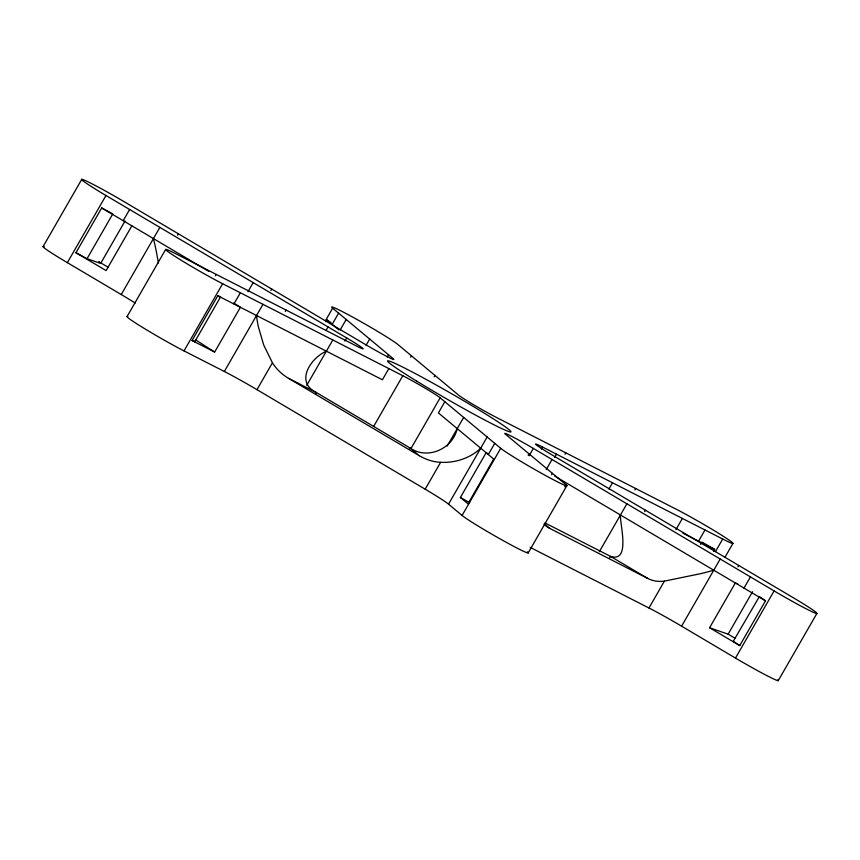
<?xml version="1.0" encoding="UTF-8"?>
<svg xmlns="http://www.w3.org/2000/svg" width="860" height="860" viewBox="0 0 860 860"><rect width="100%" height="100%" fill="white"/><g stroke="black" fill="none" stroke-linecap="round" stroke-linejoin="round"><path stroke-width="1.29" d="M457.24 428.624C452.65 449.038 427.345 460.164 409.983 447.942L316.458 392.59C294.754 382.324 310.352 358.147 326.381 351.181M43.161 246.476L81.775 179.31M135.203 303.064A38.786 1.892 29.9 0 0 121.239 294.539L67.359 262.655L105.973 195.5A38.786 1.892 29.9 0 1 82.925 179.579A38.786 1.892 29.9 0 1 124.528 201.928L365.263 344.409A25.854 1.258 29.9 0 0 393.203 358.674L332.648 308.181L325.413 320.769M75.949 252.732L101.695 207.97L112.789 213.925L87.043 258.699L75.949 252.732L106.124 270.599L131.87 225.825M123.206 220.697L129.645 209.507M87.043 258.699L100.652 263.418L125.076 220.934M121.239 294.539L159.852 227.384M127.033 316.62L165.647 249.464M177.601 235.221L178.407 233.823M215.441 275.802L216.247 274.404M127.86 316.652A38.786 1.892 29.9 0 0 144.136 328.369A38.786 1.892 29.9 0 0 184.018 350.901L222.632 283.736L402.813 375.723A25.854 1.258 29.9 0 1 440.148 397.815L500.703 448.307A38.786 1.892 29.9 0 0 541.467 473.269A38.786 1.892 29.9 0 0 565.966 484.664L564.762 486.76M233.716 303.01L240.392 307.289L214.645 352.062L192.07 340.528L217.806 295.754L220.547 296.915L220.171 296.528M192.07 340.528L194.801 341.689L220.547 296.915M233.909 303.978L240.349 292.787M247.949 291.712L253.184 282.617M184.018 350.901L224.342 371.488L262.966 304.333M270.921 290.454L271.728 289.046M285.284 311.46L286.09 310.062M224.342 371.488A38.786 1.892 29.9 0 1 256.979 389.666L272.437 362.78L263.74 345.096L258.344 326.757A76.895 36.141 64 0 1 256.85 318.2L256.527 315.523M325.682 321.683L326.757 319.823L330.842 322.521M326.112 330.283L328.047 326.929M332.164 324.338L338.603 313.137M306.762 385.28L332.809 339.99M340.173 329.971L346.204 319.479M344.903 341.119L346.709 337.969L105.973 195.5M315.652 393.988L316.458 392.59L288.519 378.325A50.106 48.472 -70.9 0 1 272.405 362.802M366.059 345.344L369.671 339.055M387.215 356.997L388.505 354.75M388.849 368.596L382.41 379.787L217.806 295.754M410.671 357.233L411.467 355.836M373.853 426.087L402.813 375.723M434.139 376.809L434.945 375.411M409.177 449.339L409.983 447.942L419.379 455.768L288.519 378.325M411.188 448.189L440.148 397.815M444.846 401.727L438.406 412.929L493.715 459.046L467.969 503.82L460.39 497.488L486.126 452.725L488.458 454.015M447.178 446.114L463.669 417.433M527.352 551.819A38.786 1.892 29.9 0 1 502.842 540.424A38.786 1.892 29.9 0 1 462.078 515.462L448.533 504.164A38.786 1.892 29.9 0 0 425.173 489.2L440.632 462.315C452.027 462.949 463.637 460.079 473.312 453.983A76.895 49.654 15.5 0 0 479.063 449.715L480.708 448.2M448.533 504.164L487.147 437.009M488.308 454.542L494.747 443.341M462.078 515.462L500.703 448.307M528.137 455.187L528.943 453.79M529.136 455.779L533.361 448.436L774.097 590.917A38.786 1.892 29.9 0 0 815.699 613.266A38.786 1.892 29.9 0 0 792.64 597.345L551.905 454.865A25.854 1.258 29.9 0 1 542.52 447.039L541.316 449.135M546.229 469.56L552.023 459.487M554.56 457.531L556.484 454.177M551.615 474.763L552.41 473.365M564.999 454.252L565.805 452.854M528.287 552.754L566.901 485.599M608.901 489.071L612.524 482.783M599.334 551.712L626.886 503.788M634.852 489.91L635.658 488.512M609.729 557.796L610.536 556.388C630.917 562.87 619.77 524.073 620.447 514.99M644.634 511.625L645.441 510.227M675.938 529.631L682.378 518.44M530.201 547.379L648.956 607.999L664.414 581.124L701.351 573.523A76.895 10.847 -13.9 0 0 710.779 571.04L713.779 570.212M698.557 541.177L704.985 529.986M700.653 544.401L701.975 542.112L714.649 549.389L713.585 551.26M715.466 551.615L722.701 539.026A38.786 1.892 29.9 0 0 723.539 536.414A38.786 1.892 29.9 0 0 675.981 509.098L495.801 417.121A25.854 1.258 29.9 0 1 458.466 395.03L397.922 344.537A38.786 1.892 29.9 0 0 357.158 319.576A38.786 1.892 29.9 0 0 332.648 308.181M648.956 607.999A38.786 1.892 29.9 0 1 681.593 626.177L720.207 559.021M724.98 557.269L732.967 543.38M737.955 566.858L738.761 565.461M759.348 596.582L765.497 600.828L739.75 645.602L709.586 627.746L735.332 582.972L737.805 583.832M743.986 588.1L750.425 576.909M709.586 627.746L728.13 634.175L752.554 591.701M758.692 597.732L733.258 641.323L739.75 645.602M681.593 626.177L735.472 658.072L774.097 590.917M778.225 680.69L816.839 613.524M100.652 263.418L100.276 262.816M542.52 447.039L722.701 539.026M682.851 533.157L714.649 549.389M544.907 522.891L610.536 556.388L647.859 578.49A50.106 35.013 -57.4 0 0 664.414 581.156M647.859 578.49L549.916 528.481L544.283 523.783M460.39 497.488L469.71 502.691M101.695 207.97L208.722 271.308M554.797 476.128L765.497 600.828M99.352 262.042L98.814 261.719L99.384 262.192M100.427 262.676L108.51 267.46M728.13 634.175L734.87 638.163M256.979 389.666L425.173 489.2M195.736 339.947L214.645 352.062M194.124 341.065L194.801 341.689M565.966 484.664L505.422 434.171A25.854 1.258 29.9 0 1 533.361 448.436M326.757 319.823L338.862 329.917M153.424 238.575L154.155 241.617A76.895 16.157 74.4 0 1 156.219 250.894L158.455 263.031M777.73 679.765A38.786 1.892 29.9 0 1 735.472 658.072M67.359 262.655A38.786 1.892 29.9 0 1 44.301 246.734M222.632 283.736A38.786 1.892 29.9 0 1 175.075 256.43A38.786 1.892 29.9 0 1 175.913 253.818L356.094 345.806A25.854 1.258 29.9 0 0 346.709 337.969M440.621 462.358A50.106 48.472 -70.9 0 1 419.4 455.736M549.938 528.448A50.106 35.013 -57.4 0 1 544.122 524.406M416.648 381.098A71.1 3.472 29.9 0 0 510.937 431.881A71.1 3.472 29.9 0 0 420.346 376.282A71.1 3.472 29.9 0 0 416.648 381.098"/></g></svg>
